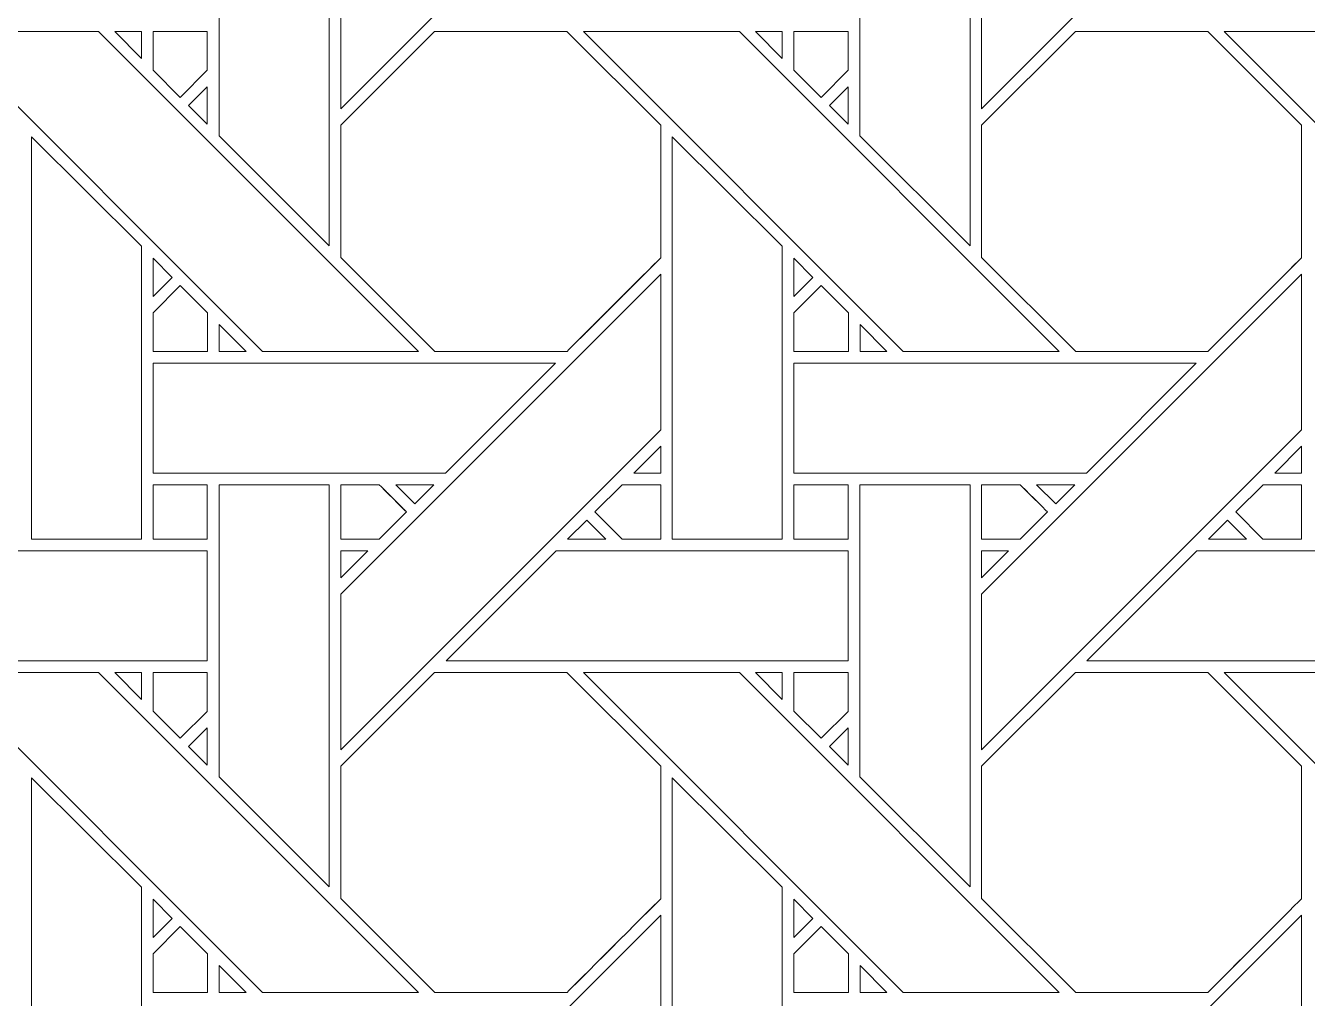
# Model space of a CAD drawing. Header units: inches. Extents: x 2.4 to 22.4, y -0.9 to 19.1.
# Drawn here: x 13.103 to 15, y 11.221 to 12.661 of the extents above; entities that cross this region are included whole.
import ezdxf

# ---------------------------------------------------------------- set-up
doc = ezdxf.new("R2010")
doc.units = ezdxf.units.IN
doc.header["$MEASUREMENT"] = 0
doc.layers.add('Design', color=7, linetype='Continuous', lineweight=0)

msp = doc.modelspace()

# ---------------------------------------------------------------- linework, layer by layer
at = {"layer": 'Design'}
for points, knots in [([(12.3829, 19.0948), (6.86, 19.0948), (2.3829, 14.6176), (2.3829, 9.0948), (2.3829, 3.5719), (6.86, -0.9052), (12.3829, -0.9052), (17.9057, -0.9052), (22.3829, 3.5719), (22.3829, 9.0948), (22.3829, 14.6176), (17.9057, 19.0948), (12.3829, 19.0948)], [0, 0, 0, 0, 1, 1, 1, 2, 2, 2, 3, 3, 3, 4, 4, 4, 4]), ([(12.3829, 17.972), (7.4801, 17.972), (3.5056, 13.9975), (3.5056, 9.0948), (3.5056, 4.192), (7.4801, 0.2175), (12.3829, 0.2175), (17.2856, 0.2175), (21.2601, 4.192), (21.2601, 9.0948), (21.2601, 13.9975), (17.2856, 17.972), (12.3829, 17.972)], [0, 0, 0, 0, 1, 1, 1, 2, 2, 2, 3, 3, 3, 4, 4, 4, 4]), ([(14.0428, 13.0116), (14.0428, 13.0116), (13.5691, 12.5379), (13.5691, 12.5379), (13.5691, 12.5379), (13.5691, 12.768), (13.5691, 12.768), (13.5691, 12.768), (14.0428, 13.2416), (14.0428, 13.2416), (14.0428, 13.2416), (14.0428, 13.0116), (14.0428, 13.0116)], [0, 0, 0, 0, 1, 1, 1, 2, 2, 2, 3, 3, 3, 4, 4, 4, 4]), ([(14.9915, 13.0116), (14.9915, 13.0116), (14.5179, 12.5379), (14.5179, 12.5379), (14.5179, 12.5379), (14.5179, 12.768), (14.5179, 12.768), (14.5179, 12.768), (14.9915, 13.2416), (14.9915, 13.2416), (14.9915, 13.2416), (14.9915, 13.0116), (14.9915, 13.0116)], [0, 0, 0, 0, 1, 1, 1, 2, 2, 2, 3, 3, 3, 4, 4, 4, 4]), ([(13.3891, 12.4979), (13.3891, 12.4979), (13.3891, 12.9301), (13.3891, 12.9301), (13.3891, 12.9301), (13.552, 12.9301), (13.552, 12.9301), (13.552, 12.9301), (13.552, 12.335), (13.552, 12.335), (13.552, 12.335), (13.3891, 12.4979), (13.3891, 12.4979)], [0, 0, 0, 0, 1, 1, 1, 2, 2, 2, 3, 3, 3, 4, 4, 4, 4]), ([(14.3378, 12.4979), (14.3378, 12.4979), (14.3378, 12.9301), (14.3378, 12.9301), (14.3378, 12.9301), (14.5007, 12.9301), (14.5007, 12.9301), (14.5007, 12.9301), (14.5007, 12.335), (14.5007, 12.335), (14.5007, 12.335), (14.3378, 12.4979), (14.3378, 12.4979)], [0, 0, 0, 0, 1, 1, 1, 2, 2, 2, 3, 3, 3, 4, 4, 4, 4]), ([(13.6841, 12.1786), (13.6841, 12.1786), (13.4531, 12.1786), (13.4531, 12.1786), (13.4531, 12.1786), (12.9795, 12.6522), (12.9795, 12.6522), (12.9795, 12.6522), (13.2105, 12.6522), (13.2105, 12.6522), (13.2105, 12.6522), (13.6841, 12.1786), (13.6841, 12.1786)], [0, 0, 0, 0, 1, 1, 1, 2, 2, 2, 3, 3, 3, 4, 4, 4, 4]), ([(13.2346, 12.6522), (13.2346, 12.6522), (13.2741, 12.6522), (13.2741, 12.6522), (13.2741, 12.6522), (13.2741, 12.6124), (13.2741, 12.6124), (13.2741, 12.6124), (13.2346, 12.6522), (13.2346, 12.6522)], [0, 0, 0, 0, 1, 1, 1, 2, 2, 2, 3, 3, 3, 3]), ([(13.2913, 12.5951), (13.2913, 12.5951), (13.2913, 12.6523), (13.2913, 12.6523), (13.2913, 12.6523), (13.3715, 12.6523), (13.3715, 12.6523), (13.3715, 12.6523), (13.3715, 12.5947), (13.3715, 12.5947), (13.3715, 12.5947), (13.3316, 12.5547), (13.3316, 12.5547), (13.3316, 12.5547), (13.2913, 12.5951), (13.2913, 12.5951)], [0, 0, 0, 0, 1, 1, 1, 2, 2, 2, 3, 3, 3, 4, 4, 4, 5, 5, 5, 5]), ([(13.3715, 12.5947), (13.3715, 12.5947), (13.3316, 12.5547), (13.3316, 12.5547), (13.3316, 12.5547), (13.2913, 12.5951), (13.2913, 12.5951), (13.2913, 12.5951), (13.2913, 12.6523), (13.2913, 12.6523), (13.2913, 12.6523), (13.3715, 12.6523), (13.3715, 12.6523), (13.3715, 12.6523), (13.3715, 12.5947), (13.3715, 12.5947)], [0, 0, 0, 0, 1, 1, 1, 2, 2, 2, 3, 3, 3, 4, 4, 4, 5, 5, 5, 5]), ([(13.7078, 12.6523), (13.7078, 12.6523), (13.904, 12.6523), (13.904, 12.6523), (13.904, 12.6523), (14.0428, 12.5135), (14.0428, 12.5135), (14.0428, 12.5135), (14.0428, 12.3173), (14.0428, 12.3173), (14.025, 12.2994), (13.9131, 12.1876), (13.9041, 12.1786), (13.9041, 12.1786), (13.7084, 12.1786), (13.7084, 12.1786), (13.7084, 12.1786), (13.5691, 12.3179), (13.5691, 12.3179), (13.5691, 12.3179), (13.5691, 12.5135), (13.5691, 12.5135), (13.5691, 12.5135), (13.7078, 12.6523), (13.7078, 12.6523)], [0, 0, 0, 0, 1, 1, 1, 2, 2, 2, 3, 3, 3, 4, 4, 4, 5, 5, 5, 6, 6, 6, 7, 7, 7, 8, 8, 8, 8]), ([(14.0428, 12.5135), (14.0428, 12.5135), (14.0428, 12.3173), (14.0428, 12.3173), (14.0246, 12.299), (13.9128, 12.1874), (13.9041, 12.1786), (13.9041, 12.1786), (13.7084, 12.1786), (13.7084, 12.1786), (13.7084, 12.1786), (13.5691, 12.3179), (13.5691, 12.3179), (13.5691, 12.3179), (13.5691, 12.5135), (13.5691, 12.5135), (13.5691, 12.5135), (13.7078, 12.6523), (13.7078, 12.6523), (13.7078, 12.6523), (13.904, 12.6523), (13.904, 12.6523), (13.904, 12.6523), (14.0428, 12.5135), (14.0428, 12.5135)], [0, 0, 0, 0, 1, 1, 1, 2, 2, 2, 3, 3, 3, 4, 4, 4, 5, 5, 5, 6, 6, 6, 7, 7, 7, 8, 8, 8, 8]), ([(14.6329, 12.1786), (14.6329, 12.1786), (14.4018, 12.1786), (14.4018, 12.1786), (14.4018, 12.1786), (13.9283, 12.6522), (13.9283, 12.6522), (13.9283, 12.6522), (14.1592, 12.6522), (14.1592, 12.6522), (14.1592, 12.6522), (14.6329, 12.1786), (14.6329, 12.1786)], [0, 0, 0, 0, 1, 1, 1, 2, 2, 2, 3, 3, 3, 4, 4, 4, 4]), ([(14.1833, 12.6522), (14.1833, 12.6522), (14.2228, 12.6522), (14.2228, 12.6522), (14.2228, 12.6522), (14.2228, 12.6124), (14.2228, 12.6124), (14.2228, 12.6124), (14.1833, 12.6522), (14.1833, 12.6522)], [0, 0, 0, 0, 1, 1, 1, 2, 2, 2, 3, 3, 3, 3]), ([(14.3203, 12.6523), (14.3203, 12.6523), (14.3203, 12.5947), (14.3203, 12.5947), (14.3203, 12.5947), (14.2803, 12.5547), (14.2803, 12.5547), (14.2803, 12.5547), (14.24, 12.5951), (14.24, 12.5951), (14.24, 12.5951), (14.24, 12.6523), (14.24, 12.6523), (14.24, 12.6523), (14.3203, 12.6523), (14.3203, 12.6523)], [0, 0, 0, 0, 1, 1, 1, 2, 2, 2, 3, 3, 3, 4, 4, 4, 5, 5, 5, 5]), ([(14.2803, 12.5547), (14.2803, 12.5547), (14.24, 12.5951), (14.24, 12.5951), (14.24, 12.5951), (14.24, 12.6523), (14.24, 12.6523), (14.24, 12.6523), (14.3203, 12.6523), (14.3203, 12.6523), (14.3203, 12.6523), (14.3203, 12.5947), (14.3203, 12.5947), (14.3203, 12.5947), (14.2803, 12.5547), (14.2803, 12.5547)], [0, 0, 0, 0, 1, 1, 1, 2, 2, 2, 3, 3, 3, 4, 4, 4, 5, 5, 5, 5]), ([(14.6566, 12.6523), (14.6566, 12.6523), (14.8528, 12.6523), (14.8528, 12.6523), (14.8528, 12.6523), (14.9915, 12.5135), (14.9915, 12.5135), (14.9915, 12.5135), (14.9915, 12.3173), (14.9915, 12.3173), (14.9737, 12.2994), (14.8618, 12.1876), (14.8528, 12.1786), (14.8528, 12.1786), (14.6571, 12.1786), (14.6571, 12.1786), (14.6571, 12.1786), (14.5179, 12.3179), (14.5179, 12.3179), (14.5179, 12.3179), (14.5179, 12.5135), (14.5179, 12.5135), (14.5179, 12.5135), (14.6566, 12.6523), (14.6566, 12.6523)], [0, 0, 0, 0, 1, 1, 1, 2, 2, 2, 3, 3, 3, 4, 4, 4, 5, 5, 5, 6, 6, 6, 7, 7, 7, 8, 8, 8, 8]), ([(14.9915, 12.5135), (14.9915, 12.5135), (14.9915, 12.3173), (14.9915, 12.3173), (14.9734, 12.2991), (14.8616, 12.1874), (14.8528, 12.1786), (14.8528, 12.1786), (14.6571, 12.1786), (14.6571, 12.1786), (14.6571, 12.1786), (14.5179, 12.3179), (14.5179, 12.3179), (14.5179, 12.3179), (14.5179, 12.5135), (14.5179, 12.5135), (14.5179, 12.5135), (14.6566, 12.6523), (14.6566, 12.6523), (14.6566, 12.6523), (14.8528, 12.6523), (14.8528, 12.6523), (14.8528, 12.6523), (14.9915, 12.5135), (14.9915, 12.5135)], [0, 0, 0, 0, 1, 1, 1, 2, 2, 2, 3, 3, 3, 4, 4, 4, 5, 5, 5, 6, 6, 6, 7, 7, 7, 8, 8, 8, 8]), ([(15.5816, 12.1786), (15.5816, 12.1786), (15.3506, 12.1786), (15.3506, 12.1786), (15.3506, 12.1786), (14.877, 12.6522), (14.877, 12.6522), (14.877, 12.6522), (15.1079, 12.6522), (15.1079, 12.6522), (15.1079, 12.6522), (15.5816, 12.1786), (15.5816, 12.1786)], [0, 0, 0, 0, 1, 1, 1, 2, 2, 2, 3, 3, 3, 4, 4, 4, 4]), ([(13.3715, 12.5704), (13.3715, 12.5704), (13.3715, 12.5152), (13.3715, 12.5152), (13.3715, 12.5152), (13.3438, 12.5426), (13.3438, 12.5426), (13.3438, 12.5426), (13.3715, 12.5704), (13.3715, 12.5704)], [0, 0, 0, 0, 1, 1, 1, 2, 2, 2, 3, 3, 3, 3]), ([(14.3203, 12.5704), (14.3203, 12.5704), (14.3203, 12.5152), (14.3203, 12.5152), (14.3203, 12.5152), (14.2925, 12.5426), (14.2925, 12.5426), (14.2925, 12.5426), (14.3203, 12.5704), (14.3203, 12.5704)], [0, 0, 0, 0, 1, 1, 1, 2, 2, 2, 3, 3, 3, 3]), ([(13.1112, 11.9006), (13.1112, 11.9006), (13.1112, 12.4964), (13.1112, 12.4964), (13.1112, 12.4964), (13.274, 12.3343), (13.274, 12.3343), (13.274, 12.3343), (13.274, 11.9006), (13.274, 11.9006), (13.274, 11.9006), (13.1112, 11.9006), (13.1112, 11.9006)], [0, 0, 0, 0, 1, 1, 1, 2, 2, 2, 3, 3, 3, 4, 4, 4, 4]), ([(14.0599, 11.9006), (14.0599, 11.9006), (14.0599, 12.4964), (14.0599, 12.4964), (14.0599, 12.4964), (14.2227, 12.3343), (14.2227, 12.3343), (14.2227, 12.3343), (14.2227, 11.9006), (14.2227, 11.9006), (14.2227, 11.9006), (14.0599, 11.9006), (14.0599, 11.9006)], [0, 0, 0, 0, 1, 1, 1, 2, 2, 2, 3, 3, 3, 4, 4, 4, 4]), ([(13.2913, 12.26), (13.2913, 12.26), (13.2913, 12.3168), (13.2913, 12.3168), (13.2913, 12.3168), (13.3195, 12.2882), (13.3195, 12.2882), (13.3195, 12.2882), (13.2913, 12.26), (13.2913, 12.26)], [0, 0, 0, 0, 1, 1, 1, 2, 2, 2, 3, 3, 3, 3]), ([(14.24, 12.26), (14.24, 12.26), (14.24, 12.3168), (14.24, 12.3168), (14.24, 12.3168), (14.2682, 12.2882), (14.2682, 12.2882), (14.2682, 12.2882), (14.24, 12.26), (14.24, 12.26)], [0, 0, 0, 0, 1, 1, 1, 2, 2, 2, 3, 3, 3, 3]), ([(14.0428, 12.0628), (14.0428, 12.0628), (13.5691, 11.5892), (13.5691, 11.5892), (13.5691, 11.5892), (13.5691, 11.8193), (13.5691, 11.8193), (13.5691, 11.8193), (14.0428, 12.2929), (14.0428, 12.2929), (14.0428, 12.2929), (14.0428, 12.0628), (14.0428, 12.0628)], [0, 0, 0, 0, 1, 1, 1, 2, 2, 2, 3, 3, 3, 4, 4, 4, 4]), ([(14.9915, 12.0628), (14.9915, 12.0628), (14.5179, 11.5892), (14.5179, 11.5892), (14.5179, 11.5892), (14.5179, 11.8193), (14.5179, 11.8193), (14.5179, 11.8193), (14.9915, 12.2929), (14.9915, 12.2929), (14.9915, 12.2929), (14.9915, 12.0628), (14.9915, 12.0628)], [0, 0, 0, 0, 1, 1, 1, 2, 2, 2, 3, 3, 3, 4, 4, 4, 4]), ([(13.2913, 12.1784), (13.2913, 12.1784), (13.2913, 12.2357), (13.2913, 12.2357), (13.2913, 12.2357), (13.3316, 12.276), (13.3316, 12.276), (13.3316, 12.276), (13.3719, 12.2357), (13.3719, 12.2357), (13.3719, 12.2357), (13.3719, 12.1784), (13.3719, 12.1784), (13.3719, 12.1784), (13.2913, 12.1784), (13.2913, 12.1784)], [0, 0, 0, 0, 1, 1, 1, 2, 2, 2, 3, 3, 3, 4, 4, 4, 5, 5, 5, 5]), ([(13.3316, 12.276), (13.3316, 12.276), (13.3719, 12.2357), (13.3719, 12.2357), (13.3719, 12.2357), (13.3719, 12.1784), (13.3719, 12.1784), (13.3719, 12.1784), (13.2913, 12.1784), (13.2913, 12.1784), (13.2913, 12.1784), (13.2913, 12.2357), (13.2913, 12.2357), (13.2913, 12.2357), (13.3316, 12.276), (13.3316, 12.276)], [0, 0, 0, 0, 1, 1, 1, 2, 2, 2, 3, 3, 3, 4, 4, 4, 5, 5, 5, 5]), ([(14.24, 12.1784), (14.24, 12.1784), (14.24, 12.2357), (14.24, 12.2357), (14.24, 12.2357), (14.2803, 12.276), (14.2803, 12.276), (14.2803, 12.276), (14.3207, 12.2357), (14.3207, 12.2357), (14.3207, 12.2357), (14.3207, 12.1784), (14.3207, 12.1784), (14.3207, 12.1784), (14.24, 12.1784), (14.24, 12.1784)], [0, 0, 0, 0, 1, 1, 1, 2, 2, 2, 3, 3, 3, 4, 4, 4, 5, 5, 5, 5]), ([(14.2803, 12.276), (14.2803, 12.276), (14.3207, 12.2357), (14.3207, 12.2357), (14.3207, 12.2357), (14.3207, 12.1784), (14.3207, 12.1784), (14.3207, 12.1784), (14.24, 12.1784), (14.24, 12.1784), (14.24, 12.1784), (14.24, 12.2357), (14.24, 12.2357), (14.24, 12.2357), (14.2803, 12.276), (14.2803, 12.276)], [0, 0, 0, 0, 1, 1, 1, 2, 2, 2, 3, 3, 3, 4, 4, 4, 5, 5, 5, 5]), ([(13.3892, 12.1786), (13.3892, 12.1786), (13.3892, 12.2184), (13.3892, 12.2184), (13.3892, 12.2184), (13.4289, 12.1786), (13.4289, 12.1786), (13.4289, 12.1786), (13.3892, 12.1786), (13.3892, 12.1786)], [0, 0, 0, 0, 1, 1, 1, 2, 2, 2, 3, 3, 3, 3]), ([(14.3379, 12.1786), (14.3379, 12.1786), (14.3379, 12.2184), (14.3379, 12.2184), (14.3379, 12.2184), (14.3776, 12.1786), (14.3776, 12.1786), (14.3776, 12.1786), (14.3379, 12.1786), (14.3379, 12.1786)], [0, 0, 0, 0, 1, 1, 1, 2, 2, 2, 3, 3, 3, 3]), ([(13.887, 12.1613), (13.887, 12.1613), (13.7242, 11.9986), (13.7242, 11.9986), (13.7242, 11.9986), (13.2913, 11.9986), (13.2913, 11.9986), (13.2913, 11.9986), (13.2913, 12.1613), (13.2913, 12.1613), (13.2913, 12.1613), (13.887, 12.1613), (13.887, 12.1613)], [0, 0, 0, 0, 1, 1, 1, 2, 2, 2, 3, 3, 3, 4, 4, 4, 4]), ([(14.8357, 12.1613), (14.8357, 12.1613), (14.673, 11.9986), (14.673, 11.9986), (14.673, 11.9986), (14.24, 11.9986), (14.24, 11.9986), (14.24, 11.9986), (14.24, 12.1613), (14.24, 12.1613), (14.24, 12.1613), (14.8357, 12.1613), (14.8357, 12.1613)], [0, 0, 0, 0, 1, 1, 1, 2, 2, 2, 3, 3, 3, 4, 4, 4, 4]), ([(14.003, 11.9987), (14.003, 11.9987), (14.0428, 12.0384), (14.0428, 12.0384), (14.0428, 12.0384), (14.0428, 11.9987), (14.0428, 11.9987), (14.0428, 11.9987), (14.003, 11.9987), (14.003, 11.9987)], [0, 0, 0, 0, 1, 1, 1, 2, 2, 2, 3, 3, 3, 3]), ([(14.9517, 11.9987), (14.9517, 11.9987), (14.9915, 12.0384), (14.9915, 12.0384), (14.9915, 12.0384), (14.9915, 11.9987), (14.9915, 11.9987), (14.9915, 11.9987), (14.9517, 11.9987), (14.9517, 11.9987)], [0, 0, 0, 0, 1, 1, 1, 2, 2, 2, 3, 3, 3, 3]), ([(13.2913, 11.9006), (13.2913, 11.9006), (13.2913, 11.9814), (13.2913, 11.9814), (13.2913, 11.9814), (13.3715, 11.9814), (13.3715, 11.9814), (13.3715, 11.9814), (13.3715, 11.9006), (13.3715, 11.9006), (13.3715, 11.9006), (13.2913, 11.9006), (13.2913, 11.9006)], [0, 0, 0, 0, 1, 1, 1, 2, 2, 2, 3, 3, 3, 4, 4, 4, 4]), ([(13.3715, 11.9814), (13.3715, 11.9814), (13.3715, 11.9006), (13.3715, 11.9006), (13.3715, 11.9006), (13.2913, 11.9006), (13.2913, 11.9006), (13.2913, 11.9006), (13.2913, 11.9814), (13.2913, 11.9814), (13.2913, 11.9814), (13.3715, 11.9814), (13.3715, 11.9814)], [0, 0, 0, 0, 1, 1, 1, 2, 2, 2, 3, 3, 3, 4, 4, 4, 4]), ([(13.3891, 11.5492), (13.3891, 11.5492), (13.3891, 11.9814), (13.3891, 11.9814), (13.3891, 11.9814), (13.552, 11.9814), (13.552, 11.9814), (13.552, 11.9814), (13.552, 11.3863), (13.552, 11.3863), (13.552, 11.3863), (13.3891, 11.5492), (13.3891, 11.5492)], [0, 0, 0, 0, 1, 1, 1, 2, 2, 2, 3, 3, 3, 4, 4, 4, 4]), ([(13.6262, 11.9814), (13.6313, 11.9763), (13.6621, 11.9455), (13.6665, 11.9411), (13.6665, 11.9411), (13.6261, 11.9006), (13.6261, 11.9006), (13.6261, 11.9006), (13.5691, 11.9006), (13.5691, 11.9006), (13.5691, 11.9006), (13.5691, 11.9814), (13.5691, 11.9814), (13.5691, 11.9814), (13.6262, 11.9814), (13.6262, 11.9814)], [0, 0, 0, 0, 1, 1, 1, 2, 2, 2, 3, 3, 3, 4, 4, 4, 5, 5, 5, 5]), ([(13.6665, 11.9411), (13.6665, 11.9411), (13.6261, 11.9006), (13.6261, 11.9006), (13.6261, 11.9006), (13.5691, 11.9006), (13.5691, 11.9006), (13.5691, 11.9006), (13.5691, 11.9814), (13.5691, 11.9814), (13.5691, 11.9814), (13.6262, 11.9814), (13.6262, 11.9814), (13.6315, 11.9761), (13.6623, 11.9452), (13.6665, 11.9411)], [0, 0, 0, 0, 1, 1, 1, 2, 2, 2, 3, 3, 3, 4, 4, 4, 5, 5, 5, 5]), ([(13.6505, 11.9814), (13.6505, 11.9814), (13.707, 11.9814), (13.707, 11.9814), (13.707, 11.9814), (13.6787, 11.9532), (13.6787, 11.9532), (13.6787, 11.9532), (13.6505, 11.9814), (13.6505, 11.9814)], [0, 0, 0, 0, 1, 1, 1, 2, 2, 2, 3, 3, 3, 3]), ([(14.0428, 11.9814), (14.0428, 11.9814), (14.0428, 11.9006), (14.0428, 11.9006), (14.0428, 11.9006), (13.9857, 11.9006), (13.9857, 11.9006), (13.9857, 11.9006), (13.9453, 11.941), (13.9453, 11.941), (13.9453, 11.941), (13.9858, 11.9814), (13.9858, 11.9814), (13.9858, 11.9814), (14.0428, 11.9814), (14.0428, 11.9814)], [0, 0, 0, 0, 1, 1, 1, 2, 2, 2, 3, 3, 3, 4, 4, 4, 5, 5, 5, 5]), ([(14.0428, 11.9006), (14.0428, 11.9006), (13.9857, 11.9006), (13.9857, 11.9006), (13.9857, 11.9006), (13.9453, 11.941), (13.9453, 11.941), (13.9453, 11.941), (13.9858, 11.9814), (13.9858, 11.9814), (13.9858, 11.9814), (14.0428, 11.9814), (14.0428, 11.9814), (14.0428, 11.9814), (14.0428, 11.9006), (14.0428, 11.9006)], [0, 0, 0, 0, 1, 1, 1, 2, 2, 2, 3, 3, 3, 4, 4, 4, 5, 5, 5, 5]), ([(14.24, 11.9814), (14.24, 11.9814), (14.3203, 11.9814), (14.3203, 11.9814), (14.3203, 11.9814), (14.3203, 11.9006), (14.3203, 11.9006), (14.3203, 11.9006), (14.24, 11.9006), (14.24, 11.9006), (14.24, 11.9006), (14.24, 11.9814), (14.24, 11.9814)], [0, 0, 0, 0, 1, 1, 1, 2, 2, 2, 3, 3, 3, 4, 4, 4, 4]), ([(14.24, 11.9006), (14.24, 11.9006), (14.24, 11.9814), (14.24, 11.9814), (14.24, 11.9814), (14.3203, 11.9814), (14.3203, 11.9814), (14.3203, 11.9814), (14.3203, 11.9006), (14.3203, 11.9006), (14.3203, 11.9006), (14.24, 11.9006), (14.24, 11.9006)], [0, 0, 0, 0, 1, 1, 1, 2, 2, 2, 3, 3, 3, 4, 4, 4, 4]), ([(14.3378, 11.5492), (14.3378, 11.5492), (14.3378, 11.9814), (14.3378, 11.9814), (14.3378, 11.9814), (14.5007, 11.9814), (14.5007, 11.9814), (14.5007, 11.9814), (14.5007, 11.3863), (14.5007, 11.3863), (14.5007, 11.3863), (14.3378, 11.5492), (14.3378, 11.5492)], [0, 0, 0, 0, 1, 1, 1, 2, 2, 2, 3, 3, 3, 4, 4, 4, 4]), ([(14.5749, 11.9814), (14.5801, 11.9763), (14.6108, 11.9455), (14.6153, 11.9411), (14.6153, 11.9411), (14.5748, 11.9006), (14.5748, 11.9006), (14.5748, 11.9006), (14.5179, 11.9006), (14.5179, 11.9006), (14.5179, 11.9006), (14.5179, 11.9814), (14.5179, 11.9814), (14.5179, 11.9814), (14.5749, 11.9814), (14.5749, 11.9814)], [0, 0, 0, 0, 1, 1, 1, 2, 2, 2, 3, 3, 3, 4, 4, 4, 5, 5, 5, 5]), ([(14.6153, 11.9411), (14.6153, 11.9411), (14.5748, 11.9006), (14.5748, 11.9006), (14.5748, 11.9006), (14.5179, 11.9006), (14.5179, 11.9006), (14.5179, 11.9006), (14.5179, 11.9814), (14.5179, 11.9814), (14.5179, 11.9814), (14.5749, 11.9814), (14.5749, 11.9814), (14.5802, 11.9762), (14.611, 11.9453), (14.6153, 11.9411)], [0, 0, 0, 0, 1, 1, 1, 2, 2, 2, 3, 3, 3, 4, 4, 4, 5, 5, 5, 5]), ([(14.5993, 11.9814), (14.5993, 11.9814), (14.6558, 11.9814), (14.6558, 11.9814), (14.6558, 11.9814), (14.6275, 11.9532), (14.6275, 11.9532), (14.6275, 11.9532), (14.5993, 11.9814), (14.5993, 11.9814)], [0, 0, 0, 0, 1, 1, 1, 2, 2, 2, 3, 3, 3, 3]), ([(14.9344, 11.9006), (14.9344, 11.9006), (14.8941, 11.941), (14.8941, 11.941), (14.8941, 11.941), (14.9345, 11.9814), (14.9345, 11.9814), (14.9345, 11.9814), (14.9915, 11.9814), (14.9915, 11.9814), (14.9915, 11.9814), (14.9915, 11.9006), (14.9915, 11.9006), (14.9915, 11.9006), (14.9344, 11.9006), (14.9344, 11.9006)], [0, 0, 0, 0, 1, 1, 1, 2, 2, 2, 3, 3, 3, 4, 4, 4, 5, 5, 5, 5]), ([(14.9915, 11.9006), (14.9915, 11.9006), (14.9344, 11.9006), (14.9344, 11.9006), (14.9344, 11.9006), (14.8941, 11.941), (14.8941, 11.941), (14.8941, 11.941), (14.9345, 11.9814), (14.9345, 11.9814), (14.9345, 11.9814), (14.9915, 11.9814), (14.9915, 11.9814), (14.9915, 11.9814), (14.9915, 11.9006), (14.9915, 11.9006)], [0, 0, 0, 0, 1, 1, 1, 2, 2, 2, 3, 3, 3, 4, 4, 4, 5, 5, 5, 5]), ([(13.905, 11.9006), (13.905, 11.9006), (13.9332, 11.9289), (13.9332, 11.9289), (13.9332, 11.9289), (13.9614, 11.9006), (13.9614, 11.9006), (13.9614, 11.9006), (13.905, 11.9006), (13.905, 11.9006)], [0, 0, 0, 0, 1, 1, 1, 2, 2, 2, 3, 3, 3, 3]), ([(14.8537, 11.9006), (14.8537, 11.9006), (14.8819, 11.9289), (14.8819, 11.9289), (14.8819, 11.9289), (14.9102, 11.9006), (14.9102, 11.9006), (14.9102, 11.9006), (14.8537, 11.9006), (14.8537, 11.9006)], [0, 0, 0, 0, 1, 1, 1, 2, 2, 2, 3, 3, 3, 3]), ([(13.3715, 11.8835), (13.3715, 11.8835), (13.3715, 11.7207), (13.3715, 11.7207), (13.3715, 11.7207), (12.7762, 11.7207), (12.7762, 11.7207), (12.7762, 11.7207), (12.9391, 11.8835), (12.9391, 11.8835), (12.9391, 11.8835), (13.3715, 11.8835), (13.3715, 11.8835)], [0, 0, 0, 0, 1, 1, 1, 2, 2, 2, 3, 3, 3, 4, 4, 4, 4]), ([(13.609, 11.8835), (13.609, 11.8835), (13.5691, 11.8436), (13.5691, 11.8436), (13.5691, 11.8436), (13.5691, 11.8835), (13.5691, 11.8835), (13.5691, 11.8835), (13.609, 11.8835), (13.609, 11.8835)], [0, 0, 0, 0, 1, 1, 1, 2, 2, 2, 3, 3, 3, 3]), ([(14.3203, 11.8835), (14.3203, 11.8835), (14.3203, 11.7207), (14.3203, 11.7207), (14.3203, 11.7207), (13.725, 11.7207), (13.725, 11.7207), (13.725, 11.7207), (13.8878, 11.8835), (13.8878, 11.8835), (13.8878, 11.8835), (14.3203, 11.8835), (14.3203, 11.8835)], [0, 0, 0, 0, 1, 1, 1, 2, 2, 2, 3, 3, 3, 4, 4, 4, 4]), ([(14.5577, 11.8835), (14.5577, 11.8835), (14.5179, 11.8436), (14.5179, 11.8436), (14.5179, 11.8436), (14.5179, 11.8835), (14.5179, 11.8835), (14.5179, 11.8835), (14.5577, 11.8835), (14.5577, 11.8835)], [0, 0, 0, 0, 1, 1, 1, 2, 2, 2, 3, 3, 3, 3]), ([(15.269, 11.8835), (15.269, 11.8835), (15.269, 11.7207), (15.269, 11.7207), (15.269, 11.7207), (14.6737, 11.7207), (14.6737, 11.7207), (14.6737, 11.7207), (14.8365, 11.8835), (14.8365, 11.8835), (14.8365, 11.8835), (15.269, 11.8835), (15.269, 11.8835)], [0, 0, 0, 0, 1, 1, 1, 2, 2, 2, 3, 3, 3, 4, 4, 4, 4]), ([(13.6841, 11.2299), (13.6841, 11.2299), (13.4531, 11.2299), (13.4531, 11.2299), (13.4531, 11.2299), (12.9795, 11.7035), (12.9795, 11.7035), (12.9795, 11.7035), (13.2105, 11.7035), (13.2105, 11.7035), (13.2105, 11.7035), (13.6841, 11.2299), (13.6841, 11.2299)], [0, 0, 0, 0, 1, 1, 1, 2, 2, 2, 3, 3, 3, 4, 4, 4, 4]), ([(13.2346, 11.7035), (13.2346, 11.7035), (13.2741, 11.7035), (13.2741, 11.7035), (13.2741, 11.7035), (13.2741, 11.6637), (13.2741, 11.6637), (13.2741, 11.6637), (13.2346, 11.7035), (13.2346, 11.7035)], [0, 0, 0, 0, 1, 1, 1, 2, 2, 2, 3, 3, 3, 3]), ([(13.2913, 11.6463), (13.2913, 11.6463), (13.2913, 11.7035), (13.2913, 11.7035), (13.2913, 11.7035), (13.3715, 11.7035), (13.3715, 11.7035), (13.3715, 11.7035), (13.3715, 11.6459), (13.3715, 11.6459), (13.3715, 11.6459), (13.3316, 11.606), (13.3316, 11.606), (13.3316, 11.606), (13.2913, 11.6463), (13.2913, 11.6463)], [0, 0, 0, 0, 1, 1, 1, 2, 2, 2, 3, 3, 3, 4, 4, 4, 5, 5, 5, 5]), ([(13.3715, 11.6459), (13.3715, 11.6459), (13.3316, 11.606), (13.3316, 11.606), (13.3316, 11.606), (13.2913, 11.6463), (13.2913, 11.6463), (13.2913, 11.6463), (13.2913, 11.7035), (13.2913, 11.7035), (13.2913, 11.7035), (13.3715, 11.7035), (13.3715, 11.7035), (13.3715, 11.7035), (13.3715, 11.6459), (13.3715, 11.6459)], [0, 0, 0, 0, 1, 1, 1, 2, 2, 2, 3, 3, 3, 4, 4, 4, 5, 5, 5, 5]), ([(13.7078, 11.7035), (13.7078, 11.7035), (13.904, 11.7035), (13.904, 11.7035), (13.904, 11.7035), (14.0428, 11.5648), (14.0428, 11.5648), (14.0428, 11.5648), (14.0428, 11.3686), (14.0428, 11.3686), (14.025, 11.3507), (13.9131, 11.2389), (13.9041, 11.2299), (13.9041, 11.2299), (13.7084, 11.2299), (13.7084, 11.2299), (13.7084, 11.2299), (13.5691, 11.3691), (13.5691, 11.3691), (13.5691, 11.3691), (13.5691, 11.5648), (13.5691, 11.5648), (13.5691, 11.5648), (13.7078, 11.7035), (13.7078, 11.7035)], [0, 0, 0, 0, 1, 1, 1, 2, 2, 2, 3, 3, 3, 4, 4, 4, 5, 5, 5, 6, 6, 6, 7, 7, 7, 8, 8, 8, 8]), ([(14.0428, 11.5648), (14.0428, 11.5648), (14.0428, 11.3686), (14.0428, 11.3686), (14.0244, 11.3501), (13.9126, 11.2384), (13.9041, 11.2299), (13.9041, 11.2299), (13.7084, 11.2299), (13.7084, 11.2299), (13.7084, 11.2299), (13.5691, 11.3691), (13.5691, 11.3691), (13.5691, 11.3691), (13.5691, 11.5648), (13.5691, 11.5648), (13.5691, 11.5648), (13.7078, 11.7035), (13.7078, 11.7035), (13.7078, 11.7035), (13.904, 11.7035), (13.904, 11.7035), (13.904, 11.7035), (14.0428, 11.5648), (14.0428, 11.5648)], [0, 0, 0, 0, 1, 1, 1, 2, 2, 2, 3, 3, 3, 4, 4, 4, 5, 5, 5, 6, 6, 6, 7, 7, 7, 8, 8, 8, 8]), ([(14.6329, 11.2299), (14.6329, 11.2299), (14.4018, 11.2299), (14.4018, 11.2299), (14.4018, 11.2299), (13.9283, 11.7035), (13.9283, 11.7035), (13.9283, 11.7035), (14.1592, 11.7035), (14.1592, 11.7035), (14.1592, 11.7035), (14.6329, 11.2299), (14.6329, 11.2299)], [0, 0, 0, 0, 1, 1, 1, 2, 2, 2, 3, 3, 3, 4, 4, 4, 4]), ([(14.1833, 11.7035), (14.1833, 11.7035), (14.2228, 11.7035), (14.2228, 11.7035), (14.2228, 11.7035), (14.2228, 11.6637), (14.2228, 11.6637), (14.2228, 11.6637), (14.1833, 11.7035), (14.1833, 11.7035)], [0, 0, 0, 0, 1, 1, 1, 2, 2, 2, 3, 3, 3, 3]), ([(14.3203, 11.7035), (14.3203, 11.7035), (14.3203, 11.6459), (14.3203, 11.6459), (14.3203, 11.6459), (14.2803, 11.606), (14.2803, 11.606), (14.2803, 11.606), (14.24, 11.6463), (14.24, 11.6463), (14.24, 11.6463), (14.24, 11.7035), (14.24, 11.7035), (14.24, 11.7035), (14.3203, 11.7035), (14.3203, 11.7035)], [0, 0, 0, 0, 1, 1, 1, 2, 2, 2, 3, 3, 3, 4, 4, 4, 5, 5, 5, 5]), ([(14.2803, 11.606), (14.2803, 11.606), (14.24, 11.6463), (14.24, 11.6463), (14.24, 11.6463), (14.24, 11.7035), (14.24, 11.7035), (14.24, 11.7035), (14.3203, 11.7035), (14.3203, 11.7035), (14.3203, 11.7035), (14.3203, 11.6459), (14.3203, 11.6459), (14.3203, 11.6459), (14.2803, 11.606), (14.2803, 11.606)], [0, 0, 0, 0, 1, 1, 1, 2, 2, 2, 3, 3, 3, 4, 4, 4, 5, 5, 5, 5]), ([(14.6566, 11.7035), (14.6566, 11.7035), (14.8528, 11.7035), (14.8528, 11.7035), (14.8528, 11.7035), (14.9915, 11.5648), (14.9915, 11.5648), (14.9915, 11.5648), (14.9915, 11.3686), (14.9915, 11.3686), (14.9737, 11.3507), (14.8618, 11.2389), (14.8528, 11.2299), (14.8528, 11.2299), (14.6571, 11.2299), (14.6571, 11.2299), (14.6571, 11.2299), (14.5179, 11.3691), (14.5179, 11.3691), (14.5179, 11.3691), (14.5179, 11.5648), (14.5179, 11.5648), (14.5179, 11.5648), (14.6566, 11.7035), (14.6566, 11.7035)], [0, 0, 0, 0, 1, 1, 1, 2, 2, 2, 3, 3, 3, 4, 4, 4, 5, 5, 5, 6, 6, 6, 7, 7, 7, 8, 8, 8, 8]), ([(14.9915, 11.3686), (14.9737, 11.3506), (14.8617, 11.2389), (14.8528, 11.2299), (14.8528, 11.2299), (14.6571, 11.2299), (14.6571, 11.2299), (14.6571, 11.2299), (14.5179, 11.3691), (14.5179, 11.3691), (14.5179, 11.3691), (14.5179, 11.5648), (14.5179, 11.5648), (14.5179, 11.5648), (14.6566, 11.7035), (14.6566, 11.7035), (14.6566, 11.7035), (14.8528, 11.7035), (14.8528, 11.7035), (14.8528, 11.7035), (14.9915, 11.5648), (14.9915, 11.5648), (14.9915, 11.5648), (14.9915, 11.3686), (14.9915, 11.3686)], [0, 0, 0, 0, 1, 1, 1, 2, 2, 2, 3, 3, 3, 4, 4, 4, 5, 5, 5, 6, 6, 6, 7, 7, 7, 8, 8, 8, 8]), ([(15.5816, 11.2299), (15.5816, 11.2299), (15.3505, 11.2299), (15.3505, 11.2299), (15.3505, 11.2299), (14.877, 11.7035), (14.877, 11.7035), (14.877, 11.7035), (15.1079, 11.7035), (15.1079, 11.7035), (15.1079, 11.7035), (15.5816, 11.2299), (15.5816, 11.2299)], [0, 0, 0, 0, 1, 1, 1, 2, 2, 2, 3, 3, 3, 4, 4, 4, 4]), ([(13.3715, 11.6217), (13.3715, 11.6217), (13.3715, 11.5665), (13.3715, 11.5665), (13.3715, 11.5665), (13.3438, 11.5939), (13.3438, 11.5939), (13.3438, 11.5939), (13.3715, 11.6217), (13.3715, 11.6217)], [0, 0, 0, 0, 1, 1, 1, 2, 2, 2, 3, 3, 3, 3]), ([(14.3203, 11.6217), (14.3203, 11.6217), (14.3203, 11.5665), (14.3203, 11.5665), (14.3203, 11.5665), (14.2925, 11.5939), (14.2925, 11.5939), (14.2925, 11.5939), (14.3203, 11.6217), (14.3203, 11.6217)], [0, 0, 0, 0, 1, 1, 1, 2, 2, 2, 3, 3, 3, 3]), ([(13.1112, 10.9519), (13.1112, 10.9519), (13.1112, 11.5477), (13.1112, 11.5477), (13.1112, 11.5477), (13.274, 11.3856), (13.274, 11.3856), (13.274, 11.3856), (13.274, 10.9519), (13.274, 10.9519), (13.274, 10.9519), (13.1112, 10.9519), (13.1112, 10.9519)], [0, 0, 0, 0, 1, 1, 1, 2, 2, 2, 3, 3, 3, 4, 4, 4, 4]), ([(14.0599, 10.9519), (14.0599, 10.9519), (14.0599, 11.5477), (14.0599, 11.5477), (14.0599, 11.5477), (14.2227, 11.3856), (14.2227, 11.3856), (14.2227, 11.3856), (14.2227, 10.9519), (14.2227, 10.9519), (14.2227, 10.9519), (14.0599, 10.9519), (14.0599, 10.9519)], [0, 0, 0, 0, 1, 1, 1, 2, 2, 2, 3, 3, 3, 4, 4, 4, 4]), ([(13.2913, 11.3113), (13.2913, 11.3113), (13.2913, 11.3681), (13.2913, 11.3681), (13.2913, 11.3681), (13.3195, 11.3395), (13.3195, 11.3395), (13.3195, 11.3395), (13.2913, 11.3113), (13.2913, 11.3113)], [0, 0, 0, 0, 1, 1, 1, 2, 2, 2, 3, 3, 3, 3]), ([(14.24, 11.3113), (14.24, 11.3113), (14.24, 11.3681), (14.24, 11.3681), (14.24, 11.3681), (14.2682, 11.3395), (14.2682, 11.3395), (14.2682, 11.3395), (14.24, 11.3113), (14.24, 11.3113)], [0, 0, 0, 0, 1, 1, 1, 2, 2, 2, 3, 3, 3, 3]), ([(14.0428, 11.1141), (14.0428, 11.1141), (13.5691, 10.6404), (13.5691, 10.6404), (13.5691, 10.6404), (13.5691, 10.8705), (13.5691, 10.8705), (13.5691, 10.8705), (14.0428, 11.3441), (14.0428, 11.3441), (14.0428, 11.3441), (14.0428, 11.1141), (14.0428, 11.1141)], [0, 0, 0, 0, 1, 1, 1, 2, 2, 2, 3, 3, 3, 4, 4, 4, 4]), ([(14.9915, 11.1141), (14.9915, 11.1141), (14.5179, 10.6404), (14.5179, 10.6404), (14.5179, 10.6404), (14.5179, 10.8705), (14.5179, 10.8705), (14.5179, 10.8705), (14.9915, 11.3441), (14.9915, 11.3441), (14.9915, 11.3441), (14.9915, 11.1141), (14.9915, 11.1141)], [0, 0, 0, 0, 1, 1, 1, 2, 2, 2, 3, 3, 3, 4, 4, 4, 4]), ([(13.2913, 11.2297), (13.2913, 11.2297), (13.2913, 11.2869), (13.2913, 11.2869), (13.2913, 11.2869), (13.3316, 11.3273), (13.3316, 11.3273), (13.3316, 11.3273), (13.3719, 11.287), (13.3719, 11.287), (13.3719, 11.287), (13.3719, 11.2297), (13.3719, 11.2297), (13.3719, 11.2297), (13.2913, 11.2297), (13.2913, 11.2297)], [0, 0, 0, 0, 1, 1, 1, 2, 2, 2, 3, 3, 3, 4, 4, 4, 5, 5, 5, 5]), ([(13.3316, 11.3273), (13.3316, 11.3273), (13.3719, 11.287), (13.3719, 11.287), (13.3719, 11.287), (13.3719, 11.2297), (13.3719, 11.2297), (13.3719, 11.2297), (13.2913, 11.2297), (13.2913, 11.2297), (13.2913, 11.2297), (13.2913, 11.2869), (13.2913, 11.2869), (13.2913, 11.2869), (13.3316, 11.3273), (13.3316, 11.3273)], [0, 0, 0, 0, 1, 1, 1, 2, 2, 2, 3, 3, 3, 4, 4, 4, 5, 5, 5, 5]), ([(14.24, 11.2297), (14.24, 11.2297), (14.24, 11.2869), (14.24, 11.2869), (14.24, 11.2869), (14.2803, 11.3273), (14.2803, 11.3273), (14.2803, 11.3273), (14.3207, 11.287), (14.3207, 11.287), (14.3207, 11.287), (14.3207, 11.2297), (14.3207, 11.2297), (14.3207, 11.2297), (14.24, 11.2297), (14.24, 11.2297)], [0, 0, 0, 0, 1, 1, 1, 2, 2, 2, 3, 3, 3, 4, 4, 4, 5, 5, 5, 5]), ([(14.2803, 11.3273), (14.2803, 11.3273), (14.3207, 11.287), (14.3207, 11.287), (14.3207, 11.287), (14.3207, 11.2297), (14.3207, 11.2297), (14.3207, 11.2297), (14.24, 11.2297), (14.24, 11.2297), (14.24, 11.2297), (14.24, 11.2869), (14.24, 11.2869), (14.24, 11.2869), (14.2803, 11.3273), (14.2803, 11.3273)], [0, 0, 0, 0, 1, 1, 1, 2, 2, 2, 3, 3, 3, 4, 4, 4, 5, 5, 5, 5]), ([(13.3892, 11.2299), (13.3892, 11.2299), (13.3892, 11.2697), (13.3892, 11.2697), (13.3892, 11.2697), (13.4289, 11.2299), (13.4289, 11.2299), (13.4289, 11.2299), (13.3892, 11.2299), (13.3892, 11.2299)], [0, 0, 0, 0, 1, 1, 1, 2, 2, 2, 3, 3, 3, 3]), ([(14.3379, 11.2299), (14.3379, 11.2299), (14.3379, 11.2697), (14.3379, 11.2697), (14.3379, 11.2697), (14.3776, 11.2299), (14.3776, 11.2299), (14.3776, 11.2299), (14.3379, 11.2299), (14.3379, 11.2299)], [0, 0, 0, 0, 1, 1, 1, 2, 2, 2, 3, 3, 3, 3])]:
    msp.add_open_spline(points, degree=3, knots=knots, dxfattribs=at)

doc.saveas('drawing.dxf')
